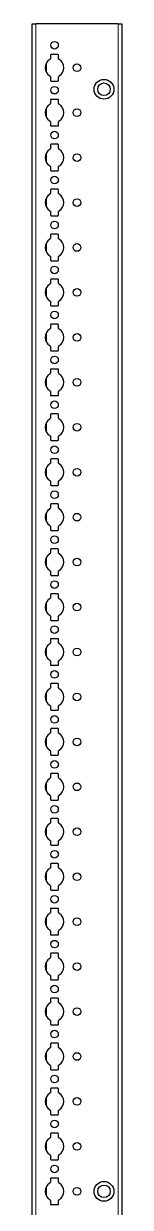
# Model space of a CAD drawing. Header units: millimetres. Extents: x -199 to 3211, y -2047 to 1507.
# Drawn here: x 3162 to 3211, y -211 to 447 of the extents above; entities that cross this region are included whole.
import ezdxf

# ---------------------------------------------------------------- set-up
doc = ezdxf.new("R2010")
doc.units = ezdxf.units.MM

msp = doc.modelspace()

# ---------------------------------------------------------------- linework, layer by layer
at = {"color": 7, "linetype": 'Continuous', "lineweight": 25}
for p, q in [((3161.56, -851.79), (3161.56, 447.21)), ((3161.56, 447.21), (3163.56, 447.21)), ((3209.26, 447.21), (3163.56, 447.21)), ((3209.26, 447.21), (3211.26, 447.21)), ((3211.26, 447.21), (3211.26, -851.79)), ((3171.61, 429.61), (3171.61, 427.73)), ((3175.71, 430.11), (3172.11, 430.11)), ((3176.21, 427.73), (3176.21, 429.61)), ((3171.61, 417.68), (3171.61, 415.81)), ((3172.11, 415.31), (3175.71, 415.31)), ((3176.21, 415.81), (3176.21, 417.68)), ((3171.61, 404.61), (3171.61, 402.73)), ((3175.71, 405.11), (3172.11, 405.11)), ((3176.21, 402.73), (3176.21, 404.61)), ((3171.61, 392.68), (3171.61, 390.81)), ((3172.11, 390.31), (3175.71, 390.31)), ((3176.21, 390.81), (3176.21, 392.68)), ((3171.61, 379.61), (3171.61, 377.73)), ((3175.71, 380.11), (3172.11, 380.11)), ((3176.21, 377.73), (3176.21, 379.61)), ((3171.61, 367.68), (3171.61, 365.81)), ((3172.11, 365.31), (3175.71, 365.31)), ((3176.21, 365.81), (3176.21, 367.68)), ((3171.61, 354.61), (3171.61, 352.73)), ((3175.71, 355.11), (3172.11, 355.11)), ((3176.21, 352.73), (3176.21, 354.61)), ((3171.61, 342.68), (3171.61, 340.81)), ((3176.21, 340.81), (3176.21, 342.68)), ((3172.11, 340.31), (3175.71, 340.31)), ((3171.61, 329.61), (3171.61, 327.73)), ((3175.71, 330.11), (3172.11, 330.11)), ((3176.21, 327.73), (3176.21, 329.61)), ((3171.61, 317.68), (3171.61, 315.81)), ((3176.21, 315.81), (3176.21, 317.68)), ((3172.11, 315.31), (3175.71, 315.31)), ((3171.61, 304.61), (3171.61, 302.73)), ((3175.71, 305.11), (3172.11, 305.11)), ((3176.21, 302.73), (3176.21, 304.61)), ((3171.61, 292.68), (3171.61, 290.81)), ((3172.11, 290.31), (3175.71, 290.31)), ((3176.21, 290.81), (3176.21, 292.68)), ((3171.61, 279.61), (3171.61, 277.73)), ((3175.71, 280.11), (3172.11, 280.11)), ((3176.21, 277.73), (3176.21, 279.61)), ((3171.61, 267.68), (3171.61, 265.81)), ((3172.11, 265.31), (3175.71, 265.31)), ((3176.21, 265.81), (3176.21, 267.68)), ((3171.61, 254.61), (3171.61, 252.73)), ((3175.71, 255.11), (3172.11, 255.11)), ((3176.21, 252.73), (3176.21, 254.61)), ((3171.61, 242.68), (3171.61, 240.81)), ((3172.11, 240.31), (3175.71, 240.31)), ((3176.21, 240.81), (3176.21, 242.68)), ((3171.61, 229.61), (3171.61, 227.73)), ((3175.71, 230.11), (3172.11, 230.11)), ((3176.21, 227.73), (3176.21, 229.61)), ((3171.61, 217.68), (3171.61, 215.81)), ((3176.21, 215.81), (3176.21, 217.68)), ((3172.11, 215.31), (3175.71, 215.31)), ((3171.61, 204.61), (3171.61, 202.73)), ((3175.71, 205.11), (3172.11, 205.11)), ((3176.21, 202.73), (3176.21, 204.61)), ((3171.61, 192.68), (3171.61, 190.81)), ((3176.21, 190.81), (3176.21, 192.68)), ((3172.11, 190.31), (3175.71, 190.31)), ((3171.61, 179.61), (3171.61, 177.73)), ((3175.71, 180.11), (3172.11, 180.11)), ((3176.21, 177.73), (3176.21, 179.61)), ((3171.61, 167.68), (3171.61, 165.81)), ((3172.11, 165.31), (3175.71, 165.31)), ((3176.21, 165.81), (3176.21, 167.68)), ((3171.61, 154.61), (3171.61, 152.73)), ((3175.71, 155.11), (3172.11, 155.11)), ((3176.21, 152.73), (3176.21, 154.61)), ((3171.61, 142.68), (3171.61, 140.81)), ((3172.11, 140.31), (3175.71, 140.31)), ((3176.21, 140.81), (3176.21, 142.68)), ((3171.61, 129.61), (3171.61, 127.73)), ((3175.71, 130.11), (3172.11, 130.11)), ((3176.21, 127.73), (3176.21, 129.61)), ((3171.61, 117.68), (3171.61, 115.81)), ((3172.11, 115.31), (3175.71, 115.31)), ((3176.21, 115.81), (3176.21, 117.68)), ((3171.61, 104.61), (3171.61, 102.73)), ((3175.71, 105.11), (3172.11, 105.11)), ((3176.21, 102.73), (3176.21, 104.61)), ((3171.61, 92.68), (3171.61, 90.81)), ((3176.21, 90.81), (3176.21, 92.68)), ((3172.11, 90.31), (3175.71, 90.31)), ((3171.61, 79.61), (3171.61, 77.73)), ((3175.71, 80.11), (3172.11, 80.11)), ((3176.21, 77.73), (3176.21, 79.61)), ((3171.61, 67.68), (3171.61, 65.81)), ((3176.21, 65.81), (3176.21, 67.68)), ((3172.11, 65.31), (3175.71, 65.31)), ((3171.61, 54.61), (3171.61, 52.73)), ((3175.71, 55.11), (3172.11, 55.11)), ((3176.21, 52.73), (3176.21, 54.61)), ((3171.61, 42.68), (3171.61, 40.81)), ((3172.11, 40.31), (3175.71, 40.31)), ((3176.21, 40.81), (3176.21, 42.68)), ((3171.61, 29.61), (3171.61, 27.73)), ((3175.71, 30.11), (3172.11, 30.11)), ((3176.21, 27.73), (3176.21, 29.61)), ((3171.61, 17.68), (3171.61, 15.81)), ((3172.11, 15.31), (3175.71, 15.31)), ((3176.21, 15.81), (3176.21, 17.68)), ((3171.61, 4.61), (3171.61, 2.73)), ((3175.71, 5.11), (3172.11, 5.11)), ((3176.21, 2.73), (3176.21, 4.61)), ((3171.61, -7.32), (3171.61, -9.19)), ((3172.11, -9.69), (3175.71, -9.69)), ((3176.21, -9.19), (3176.21, -7.32)), ((3171.61, -20.39), (3171.61, -22.27)), ((3175.71, -19.89), (3172.11, -19.89)), ((3176.21, -22.27), (3176.21, -20.39)), ((3171.61, -32.32), (3171.61, -34.19)), ((3176.21, -34.19), (3176.21, -32.32)), ((3172.11, -34.69), (3175.71, -34.69)), ((3171.61, -45.39), (3171.61, -47.27)), ((3175.71, -44.89), (3172.11, -44.89)), ((3176.21, -47.27), (3176.21, -45.39)), ((3171.61, -57.32), (3171.61, -59.19)), ((3176.21, -59.19), (3176.21, -57.32)), ((3172.11, -59.69), (3175.71, -59.69)), ((3171.61, -70.39), (3171.61, -72.27)), ((3175.71, -69.89), (3172.11, -69.89)), ((3176.21, -72.27), (3176.21, -70.39)), ((3171.61, -82.32), (3171.61, -84.19)), ((3172.11, -84.69), (3175.71, -84.69)), ((3176.21, -84.19), (3176.21, -82.32)), ((3171.61, -95.39), (3171.61, -97.27)), ((3175.71, -94.89), (3172.11, -94.89)), ((3176.21, -97.27), (3176.21, -95.39)), ((3171.61, -107.32), (3171.61, -109.19)), ((3172.11, -109.69), (3175.71, -109.69)), ((3176.21, -109.19), (3176.21, -107.32)), ((3171.61, -120.39), (3171.61, -122.27)), ((3175.71, -119.89), (3172.11, -119.89)), ((3176.21, -122.27), (3176.21, -120.39)), ((3171.61, -132.32), (3171.61, -134.19)), ((3172.11, -134.69), (3175.71, -134.69)), ((3176.21, -134.19), (3176.21, -132.32)), ((3171.61, -145.39), (3171.61, -147.27)), ((3175.71, -144.89), (3172.11, -144.89)), ((3176.21, -147.27), (3176.21, -145.39)), ((3171.61, -157.32), (3171.61, -159.19)), ((3176.21, -159.19), (3176.21, -157.32)), ((3172.11, -159.69), (3175.71, -159.69)), ((3171.61, -170.39), (3171.61, -172.27)), ((3175.71, -169.89), (3172.11, -169.89)), ((3176.21, -172.27), (3176.21, -170.39)), ((3171.61, -182.32), (3171.61, -184.19)), ((3176.21, -184.19), (3176.21, -182.32)), ((3172.11, -184.69), (3175.71, -184.69)), ((3171.61, -195.39), (3171.61, -197.27)), ((3175.71, -194.89), (3172.11, -194.89)), ((3176.21, -197.27), (3176.21, -195.39)), ((3171.61, -207.32), (3171.61, -209.19)), ((3172.11, -209.69), (3175.71, -209.69)), ((3176.21, -209.19), (3176.21, -207.32))]:
    msp.add_line(p, q, dxfattribs=at)
at = {"color": 8, "linetype": 'Continuous', "lineweight": 18}
for p, q in [((3163.56, 447.21), (3163.56, -851.79)), ((3209.26, -851.79), (3209.26, 447.21)), ((3169.41, 425.41), (3169.41, 420)), ((3169.41, 400.41), (3169.41, 395)), ((3169.41, 375.41), (3169.41, 370)), ((3169.41, 350.41), (3169.41, 345)), ((3169.41, 325.41), (3169.41, 320)), ((3169.41, 300.41), (3169.41, 295)), ((3169.41, 275.41), (3169.41, 270)), ((3169.41, 250.41), (3169.41, 245)), ((3169.41, 225.41), (3169.41, 220)), ((3169.41, 200.41), (3169.41, 195)), ((3169.41, 175.41), (3169.41, 170)), ((3169.41, 150.41), (3169.41, 145)), ((3169.41, 125.41), (3169.41, 120)), ((3169.41, 100.41), (3169.41, 95)), ((3169.41, 75.41), (3169.41, 70)), ((3169.41, 50.41), (3169.41, 45)), ((3169.41, 25.41), (3169.41, 20)), ((3169.41, 0.41), (3169.41, -5)), ((3169.41, -24.59), (3169.41, -30)), ((3169.41, -49.59), (3169.41, -55)), ((3169.41, -74.59), (3169.41, -80)), ((3169.41, -99.59), (3169.41, -105)), ((3169.41, -124.59), (3169.41, -130)), ((3169.41, -149.59), (3169.41, -155)), ((3169.41, -174.59), (3169.41, -180)), ((3169.41, -199.59), (3169.41, -205))]:
    msp.add_line(p, q, dxfattribs=at)
at = {"color": 7, "linetype": 'Continuous', "lineweight": 25}
for centre, radius in [((3173.91, 435.21), 2.12), ((3186.41, 422.71), 2.12), ((3201.41, 410.71), 5.5), ((3173.91, 410.21), 2.12), ((3201.41, 410.71), 3.5), ((3186.41, 397.71), 2.12), ((3173.91, 385.21), 2.12), ((3186.41, 372.71), 2.12), ((3173.91, 360.21), 2.12), ((3186.41, 347.71), 2.12), ((3173.91, 335.21), 2.12), ((3186.41, 322.71), 2.13), ((3173.91, 310.21), 2.12), ((3186.41, 297.71), 2.12), ((3173.91, 285.21), 2.12), ((3186.41, 272.71), 2.12), ((3173.91, 260.21), 2.12), ((3186.41, 247.71), 2.12), ((3173.91, 235.21), 2.12), ((3186.41, 222.71), 2.13), ((3173.91, 210.21), 2.12), ((3186.41, 197.71), 2.12), ((3173.91, 185.21), 2.12), ((3186.41, 172.71), 2.12), ((3173.91, 160.21), 2.12), ((3186.41, 147.71), 2.12), ((3173.91, 135.21), 2.12), ((3186.41, 122.71), 2.12), ((3173.91, 110.21), 2.12), ((3186.41, 97.71), 2.12), ((3173.91, 85.21), 2.12), ((3186.41, 72.71), 2.12), ((3173.91, 60.21), 2.12), ((3186.41, 47.71), 2.12), ((3173.91, 35.21), 2.12), ((3186.41, 22.71), 2.12), ((3173.91, 10.21), 2.12), ((3186.41, -2.29), 2.12), ((3173.91, -14.79), 2.12), ((3186.41, -27.29), 2.12), ((3173.91, -39.79), 2.12), ((3186.41, -52.29), 2.12), ((3173.91, -64.79), 2.12), ((3186.41, -77.29), 2.12), ((3173.91, -89.79), 2.12), ((3186.41, -102.29), 2.12), ((3173.91, -114.79), 2.12), ((3186.41, -127.29), 2.12), ((3173.91, -139.79), 2.12), ((3186.41, -152.29), 2.12), ((3173.91, -164.79), 2.12), ((3186.41, -177.29), 2.12), ((3173.91, -189.79), 2.12), ((3201.41, -202.29), 5.5), ((3186.41, -202.29), 2.12), ((3201.41, -202.29), 3.5)]:
    msp.add_circle(centre, radius, dxfattribs=at)
for centre, radius, start, end in [((3172.11, 429.61), 0.5, 90, 180), ((3175.71, 429.61), 0.5, 360, 90), ((3173.91, 422.71), 5.25, 119.14074, 240.85926), ((3171.11, 427.73), 0.5, 299.14074, 0), ((3176.71, 427.73), 0.5, 180, 240.85926), ((3173.91, 422.71), 5.25, 299.14074, 60.85926), ((3171.11, 417.68), 0.5, 0, 60.85926), ((3172.11, 415.81), 0.5, 180, 270), ((3175.71, 415.81), 0.5, 270, 0), ((3176.71, 417.68), 0.5, 119.14074, 180), ((3173.91, 397.71), 5.25, 119.14074, 240.85926), ((3171.11, 402.73), 0.5, 299.14074, 0), ((3172.11, 404.61), 0.5, 90, 180), ((3175.71, 404.61), 0.5, 0, 90), ((3176.71, 402.73), 0.5, 180, 240.85926), ((3173.91, 397.71), 5.25, 299.14074, 60.85926), ((3171.11, 392.68), 0.5, 0, 60.85926), ((3172.11, 390.81), 0.5, 180, 270), ((3175.71, 390.81), 0.5, 270, 0), ((3176.71, 392.68), 0.5, 119.14074, 180), ((3173.91, 372.71), 5.25, 119.14074, 240.85926), ((3171.11, 377.73), 0.5, 299.14074, 0), ((3172.11, 379.61), 0.5, 90, 180), ((3175.71, 379.61), 0.5, 0, 90), ((3176.71, 377.73), 0.5, 180, 240.85926), ((3173.91, 372.71), 5.25, 299.14074, 60.85926), ((3171.11, 367.68), 0.5, 0, 60.85926), ((3172.11, 365.81), 0.5, 180, 270), ((3175.71, 365.81), 0.5, 270, 0), ((3176.71, 367.68), 0.5, 119.14074, 180), ((3173.91, 347.71), 5.25, 119.14074, 240.85926), ((3171.11, 352.73), 0.5, 299.14074, 0), ((3172.11, 354.61), 0.5, 90, 180), ((3175.71, 354.61), 0.5, 0, 90), ((3176.71, 352.73), 0.5, 180, 240.85926), ((3173.91, 347.71), 5.25, 299.14074, 60.85926), ((3171.11, 342.68), 0.5, 0, 60.85926), ((3176.71, 342.68), 0.5, 119.14074, 180), ((3172.11, 340.81), 0.5, 180, 270), ((3175.71, 340.81), 0.5, 270, 0), ((3172.11, 329.61), 0.5, 90, 180), ((3175.71, 329.61), 0.5, 0, 90), ((3173.91, 322.71), 5.25, 119.14074, 240.85926), ((3171.11, 327.73), 0.5, 299.14074, 0), ((3176.71, 327.73), 0.5, 180, 240.85926), ((3173.91, 322.71), 5.25, 299.14074, 60.85926), ((3171.11, 317.68), 0.5, 0, 60.85926), ((3176.71, 317.68), 0.5, 119.14074, 180), ((3172.11, 315.81), 0.5, 180, 270), ((3175.71, 315.81), 0.5, 270, 0), ((3172.11, 304.61), 0.5, 90, 180), ((3175.71, 304.61), 0.5, 0, 90), ((3173.91, 297.71), 5.25, 119.14074, 240.85926), ((3171.11, 302.73), 0.5, 299.14074, 0), ((3176.71, 302.73), 0.5, 180, 240.85926), ((3173.91, 297.71), 5.25, 299.14074, 60.85926), ((3171.11, 292.68), 0.5, 0, 60.85926), ((3172.11, 290.81), 0.5, 180, 270), ((3175.71, 290.81), 0.5, 270, 0), ((3176.71, 292.68), 0.5, 119.14074, 180), ((3173.91, 272.71), 5.25, 119.14074, 240.85926), ((3171.11, 277.73), 0.5, 299.14074, 0), ((3172.11, 279.61), 0.5, 90, 180), ((3175.71, 279.61), 0.5, 0, 90), ((3176.71, 277.73), 0.5, 180, 240.85926), ((3173.91, 272.71), 5.25, 299.14074, 60.85926), ((3171.11, 267.68), 0.5, 0, 60.85926), ((3172.11, 265.81), 0.5, 180, 270), ((3175.71, 265.81), 0.5, 270, 0), ((3176.71, 267.68), 0.5, 119.14074, 180), ((3173.91, 247.71), 5.25, 119.14074, 240.85926), ((3171.11, 252.73), 0.5, 299.14074, 0), ((3172.11, 254.61), 0.5, 90, 180), ((3175.71, 254.61), 0.5, 0, 90), ((3176.71, 252.73), 0.5, 180, 240.85926), ((3173.91, 247.71), 5.25, 299.14074, 60.85926), ((3171.11, 242.68), 0.5, 0, 60.85926), ((3172.11, 240.81), 0.5, 180, 270), ((3175.71, 240.81), 0.5, 270, 0), ((3176.71, 242.68), 0.5, 119.14074, 180), ((3173.91, 222.71), 5.25, 119.14074, 240.85926), ((3171.11, 227.73), 0.5, 299.14074, 0), ((3172.11, 229.61), 0.5, 90, 180), ((3175.71, 229.61), 0.5, 0, 90), ((3176.71, 227.73), 0.5, 180, 240.85926), ((3173.91, 222.71), 5.25, 299.14074, 60.85926), ((3171.11, 217.68), 0.5, 0, 60.85926), ((3176.71, 217.68), 0.5, 119.14074, 180), ((3172.11, 215.81), 0.5, 180, 270), ((3175.71, 215.81), 0.5, 270, 0), ((3172.11, 204.61), 0.5, 90, 180), ((3175.71, 204.61), 0.5, 0, 90), ((3173.91, 197.71), 5.25, 119.14074, 240.85926), ((3171.11, 202.73), 0.5, 299.14074, 0), ((3176.71, 202.73), 0.5, 180, 240.85926), ((3173.91, 197.71), 5.25, 299.14074, 60.85926), ((3171.11, 192.68), 0.5, 0, 60.85926), ((3176.71, 192.68), 0.5, 119.14074, 180), ((3172.11, 190.81), 0.5, 180, 270), ((3175.71, 190.81), 0.5, 270, 0), ((3172.11, 179.61), 0.5, 90, 180), ((3175.71, 179.61), 0.5, 0, 90), ((3173.91, 172.71), 5.25, 119.14074, 240.85926), ((3171.11, 177.73), 0.5, 299.14074, 0), ((3176.71, 177.73), 0.5, 180, 240.85926), ((3173.91, 172.71), 5.25, 299.14074, 60.85926), ((3171.11, 167.68), 0.5, 0, 60.85926), ((3172.11, 165.81), 0.5, 180, 270), ((3175.71, 165.81), 0.5, 270, 0), ((3176.71, 167.68), 0.5, 119.14074, 180), ((3173.91, 147.71), 5.25, 119.14074, 240.85926), ((3171.11, 152.73), 0.5, 299.14074, 0), ((3172.11, 154.61), 0.5, 90, 180), ((3175.71, 154.61), 0.5, 0, 90), ((3176.71, 152.73), 0.5, 180, 240.85926), ((3173.91, 147.71), 5.25, 299.14074, 60.85926), ((3171.11, 142.68), 0.5, 0, 60.85926), ((3172.11, 140.81), 0.5, 180, 270), ((3175.71, 140.81), 0.5, 270, 0), ((3176.71, 142.68), 0.5, 119.14074, 180), ((3173.91, 122.71), 5.25, 119.14074, 240.85926), ((3171.11, 127.73), 0.5, 299.14074, 0), ((3172.11, 129.61), 0.5, 90, 180), ((3175.71, 129.61), 0.5, 0, 90), ((3176.71, 127.73), 0.5, 180, 240.85926), ((3173.91, 122.71), 5.25, 299.14074, 60.85926), ((3171.11, 117.68), 0.5, 0, 60.85926), ((3172.11, 115.81), 0.5, 180, 270), ((3175.71, 115.81), 0.5, 270, 0), ((3176.71, 117.68), 0.5, 119.14074, 180), ((3173.91, 97.71), 5.25, 119.14074, 240.85926), ((3171.11, 102.73), 0.5, 299.14074, 0), ((3172.11, 104.61), 0.5, 90, 180), ((3175.71, 104.61), 0.5, 0, 90), ((3176.71, 102.73), 0.5, 180, 240.85926), ((3173.91, 97.71), 5.25, 299.14074, 60.85926), ((3171.11, 92.68), 0.5, 0, 60.85926), ((3176.71, 92.68), 0.5, 119.14074, 180), ((3172.11, 90.81), 0.5, 180, 270), ((3175.71, 90.81), 0.5, 270, 0), ((3172.11, 79.61), 0.5, 90, 180), ((3175.71, 79.61), 0.5, 0, 90), ((3173.91, 72.71), 5.25, 119.14074, 240.85926), ((3171.11, 77.73), 0.5, 299.14074, 0), ((3176.71, 77.73), 0.5, 180, 240.85926), ((3173.91, 72.71), 5.25, 299.14074, 60.85926), ((3171.11, 67.68), 0.5, 0, 60.85926), ((3176.71, 67.68), 0.5, 119.14074, 180), ((3172.11, 65.81), 0.5, 180, 270), ((3175.71, 65.81), 0.5, 270, 0), ((3171.11, 52.73), 0.5, 299.14074, 0), ((3172.11, 54.61), 0.5, 90, 180), ((3175.71, 54.61), 0.5, 0, 90), ((3176.71, 52.73), 0.5, 180, 240.85926), ((3173.91, 47.71), 5.25, 119.14074, 240.85926), ((3173.91, 47.71), 5.25, 299.14074, 60.85926), ((3171.11, 42.68), 0.5, 0, 60.85926), ((3172.11, 40.81), 0.5, 180, 270), ((3175.71, 40.81), 0.5, 270, 0), ((3176.71, 42.68), 0.5, 119.14074, 180), ((3173.91, 22.71), 5.25, 119.14074, 240.85926), ((3171.11, 27.73), 0.5, 299.14074, 0), ((3172.11, 29.61), 0.5, 90, 180), ((3175.71, 29.61), 0.5, 0, 90), ((3176.71, 27.73), 0.5, 180, 240.85926), ((3173.91, 22.71), 5.25, 299.14074, 60.85926), ((3171.11, 17.68), 0.5, 0, 60.85926), ((3172.11, 15.81), 0.5, 180, 270), ((3175.71, 15.81), 0.5, 270, 0), ((3176.71, 17.68), 0.5, 119.14074, 180), ((3173.91, -2.29), 5.25, 119.14074, 240.85926), ((3171.11, 2.73), 0.5, 299.14074, 0), ((3172.11, 4.61), 0.5, 90, 180), ((3175.71, 4.61), 0.5, 0, 90), ((3176.71, 2.73), 0.5, 180, 240.85926), ((3173.91, -2.29), 5.25, 299.14074, 60.85926), ((3171.11, -7.32), 0.5, 0, 60.85926), ((3172.11, -9.19), 0.5, 180, 270), ((3175.71, -9.19), 0.5, 270, 0), ((3176.71, -7.32), 0.5, 119.14074, 180), ((3173.91, -27.29), 5.25, 119.14074, 240.85926), ((3171.11, -22.27), 0.5, 299.14074, 0), ((3172.11, -20.39), 0.5, 90, 180), ((3175.71, -20.39), 0.5, 0, 90), ((3176.71, -22.27), 0.5, 180, 240.85926), ((3173.91, -27.29), 5.25, 299.14074, 60.85926), ((3171.11, -32.32), 0.5, 0, 60.85926), ((3176.71, -32.32), 0.5, 119.14074, 180), ((3172.11, -34.19), 0.5, 180, 270), ((3175.71, -34.19), 0.5, 270, 0), ((3172.11, -45.39), 0.5, 90, 180), ((3175.71, -45.39), 0.5, 0, 90), ((3173.91, -52.29), 5.25, 119.14074, 240.85926), ((3171.11, -47.27), 0.5, 299.14074, 0), ((3176.71, -47.27), 0.5, 180, 240.85926), ((3173.91, -52.29), 5.25, 299.14074, 60.85926), ((3171.11, -57.32), 0.5, 0, 60.85926), ((3172.11, -59.19), 0.5, 180, 270), ((3175.71, -59.19), 0.5, 270, 0), ((3176.71, -57.32), 0.5, 119.14074, 180), ((3171.11, -72.27), 0.5, 299.14074, 0), ((3172.11, -70.39), 0.5, 90, 180), ((3175.71, -70.39), 0.5, 0, 90), ((3176.71, -72.27), 0.5, 180, 240.85926), ((3173.91, -77.29), 5.25, 119.14074, 240.85926), ((3173.91, -77.29), 5.25, 299.14074, 60.85926), ((3171.11, -82.32), 0.5, 0, 60.85926), ((3172.11, -84.19), 0.5, 180, 270), ((3175.71, -84.19), 0.5, 270, 0), ((3176.71, -82.32), 0.5, 119.14074, 180), ((3173.91, -102.29), 5.25, 119.14074, 240.85926), ((3171.11, -97.27), 0.5, 299.14074, 0), ((3172.11, -95.39), 0.5, 90, 180), ((3175.71, -95.39), 0.5, 0, 90), ((3176.71, -97.27), 0.5, 180, 240.85926), ((3173.91, -102.29), 5.25, 299.14074, 60.85926), ((3171.11, -107.32), 0.5, 0, 60.85926), ((3172.11, -109.19), 0.5, 180, 270), ((3175.71, -109.19), 0.5, 270, 0), ((3176.71, -107.32), 0.5, 119.14074, 180), ((3173.91, -127.29), 5.25, 119.14074, 240.85926), ((3171.11, -122.27), 0.5, 299.14074, 0), ((3172.11, -120.39), 0.5, 90, 180), ((3175.71, -120.39), 0.5, 0, 90), ((3176.71, -122.27), 0.5, 180, 240.85926), ((3173.91, -127.29), 5.25, 299.14074, 60.85926), ((3171.11, -132.32), 0.5, 0, 60.85926), ((3172.11, -134.19), 0.5, 180, 270), ((3175.71, -134.19), 0.5, 270, 0), ((3176.71, -132.32), 0.5, 119.14074, 180), ((3173.91, -152.29), 5.25, 119.14074, 240.85926), ((3171.11, -147.27), 0.5, 299.14074, 0), ((3172.11, -145.39), 0.5, 90, 180), ((3175.71, -145.39), 0.5, 0, 90), ((3176.71, -147.27), 0.5, 180, 240.85926), ((3173.91, -152.29), 5.25, 299.14074, 60.85926), ((3171.11, -157.32), 0.5, 0, 60.85926), ((3176.71, -157.32), 0.5, 119.14074, 180), ((3172.11, -159.19), 0.5, 180, 270), ((3175.71, -159.19), 0.5, 270, 0), ((3172.11, -170.39), 0.5, 90, 180), ((3175.71, -170.39), 0.5, 0, 90), ((3173.91, -177.29), 5.25, 119.14074, 240.85926), ((3171.11, -172.27), 0.5, 299.14074, 0), ((3176.71, -172.27), 0.5, 180, 240.85926), ((3173.91, -177.29), 5.25, 299.14074, 60.85926), ((3171.11, -182.32), 0.5, 0, 60.85926), ((3172.11, -184.19), 0.5, 180, 270), ((3175.71, -184.19), 0.5, 270, 0), ((3176.71, -182.32), 0.5, 119.14074, 180), ((3171.11, -197.27), 0.5, 299.14074, 0), ((3172.11, -195.39), 0.5, 90, 180), ((3175.71, -195.39), 0.5, 0, 90), ((3176.71, -197.27), 0.5, 180, 240.85926), ((3173.91, -202.29), 5.25, 119.14074, 240.85926), ((3173.91, -202.29), 5.25, 299.14074, 60.85926), ((3171.11, -207.32), 0.5, 0, 60.85926), ((3172.11, -209.19), 0.5, 180, 270), ((3175.71, -209.19), 0.5, 270, 0), ((3176.71, -207.32), 0.5, 119.14074, 180)]:
    msp.add_arc(centre, radius, start, end, dxfattribs=at)

doc.saveas('drawing.dxf')
